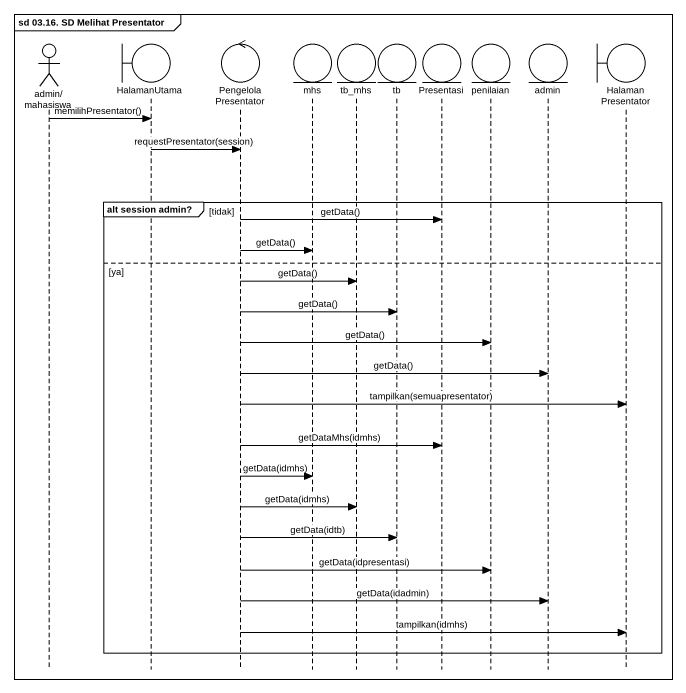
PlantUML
@startuml
mainframe sd 03.16. SD Melihat Presentator
hide footbox
actor "admin/ mahasiswa" as admin_mahasiswa
boundary HalamanUtama
control PengelolaPresentator
entity mhs
entity tb_mhs
entity tb
entity Presentasi
entity penilaian
entity admin
boundary HalamanPresentator

admin_mahasiswa -> HalamanUtama : memilihPresentator()
HalamanUtama -> PengelolaPresentator : requestPresentator(session)
group alt session admin? [tidak]
  PengelolaPresentator -> Presentasi : getData()
  PengelolaPresentator -> mhs : getData()
else ya
  PengelolaPresentator -> tb_mhs : getData()
  PengelolaPresentator -> tb : getData()
  PengelolaPresentator -> penilaian : getData()
  PengelolaPresentator -> admin : getData()
  PengelolaPresentator -> HalamanPresentator : tampilkan(semuapresentator)
  PengelolaPresentator -> Presentasi : getDataMhs(idmhs)
  PengelolaPresentator -> mhs : getData(idmhs)
  PengelolaPresentator -> tb_mhs : getData(idmhs)
  PengelolaPresentator -> tb : getData(idtb)
  PengelolaPresentator -> penilaian : getData(idpresentasi)
  PengelolaPresentator -> admin : getData(idadmin)
  PengelolaPresentator -> HalamanPresentator : tampilkan(idmhs)
end
@enduml
